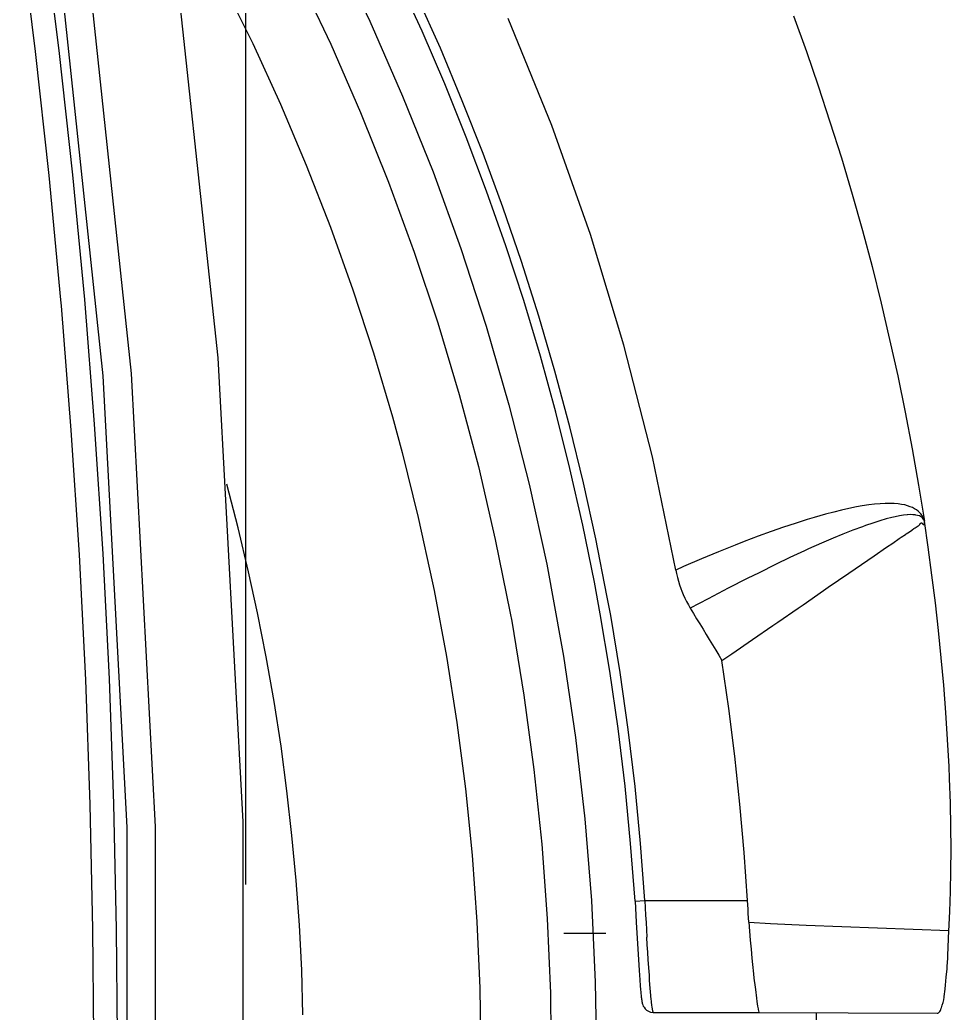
# Model space of a CAD drawing. Header units: millimetres. Extents: x -495897 to 1376592, y -28539 to 470976.
# Drawn here: x 185339 to 186410, y 210560 to 211704 of the extents above; entities that cross this region are included whole.
import ezdxf

# ---------------------------------------------------------------- set-up
doc = ezdxf.new("R2010")
doc.units = ezdxf.units.MM

msp = doc.modelspace()

# ---------------------------------------------------------------- linework, layer by layer
at = {"color": 0}
for p, q in [((185599.003, 210708.423), (185599.003, 217612.073)), ((185338.886, 211809.393), (185356.631, 211667.043)), ((185366.121, 211810.823), (185383.827, 211668.083)), ((185700.598, 211787.033), (185741.405, 211702.013)), ((185659.362, 211753.233), (185696.464, 211675.623)), ((185801.621, 211690.443), (185774.022, 211750.633)), ((185572.821, 211745.173), (185606.712, 211676.143)), ((185822.577, 211670.813), (185795.706, 211730.873)), ((186228.866, 211708.253), (186243.725, 211667.173)), ((185741.405, 211702.013), (185779.196, 211615.823)), ((185827.582, 211629.733), (185801.621, 211690.443)), ((185606.712, 211676.143), (185638.588, 211606.463)), ((185696.464, 211675.623), (185730.862, 211596.843)), ((185847.849, 211610.363), (185822.577, 211670.813)), ((185356.631, 211667.043), (185372.179, 211524.303)), ((185383.827, 211668.083), (185399.427, 211525.083)), ((186243.725, 211667.173), (186257.167, 211627.653)), ((185852.295, 211568.373), (185827.582, 211629.733)), ((186257.167, 211627.653), (186270.778, 211586.183)), ((185779.196, 211615.823), (185814.14, 211528.723)), ((185638.588, 211606.463), (185668.306, 211536.133)), ((185871.834, 211549.523), (185847.849, 211610.363)), ((185730.862, 211596.843), (185762.92, 211516.893)), ((186270.778, 211586.183), (186283.856, 211544.713)), ((185875.786, 211506.363), (185852.295, 211568.373)), ((185894.584, 211487.903), (185871.834, 211549.523)), ((186283.856, 211544.713), (186296.232, 211502.983)), ((185668.306, 211536.133), (185696.1, 211464.893)), ((185372.179, 211524.303), (185385.621, 211381.173)), ((185399.427, 211525.083), (185413.038, 211381.823)), ((185814.14, 211528.723), (185846.016, 211440.453)), ((185762.92, 211516.893), (185792.495, 211436.293)), ((185897.795, 211443.573), (185875.786, 211506.363)), ((186296.232, 211502.983), (186308.062, 211461.253)), ((185915.904, 211425.503), (185894.584, 211487.903)), ((185696.1, 211464.893), (185721.866, 211392.873)), ((186308.062, 211461.253), (186319.164, 211419.523)), ((185846.016, 211440.453), (185875.227, 211351.013)), ((185918.426, 211380.393), (185897.795, 211443.573)), ((185792.495, 211436.293), (185819.509, 211354.783)), ((185935.82, 211362.583), (185915.904, 211425.503)), ((186319.164, 211419.523), (186329.525, 211377.533)), ((185721.866, 211392.873), (185745.539, 211320.203)), ((185385.621, 211381.173), (185386.349, 211374.413)), ((185386.349, 211374.413), (185397.633, 211231.153)), ((185413.038, 211381.823), (185424.504, 211238.173)), ((185937.601, 211316.433), (185918.426, 211380.393)), ((186329.525, 211377.533), (186339.392, 211335.543)), ((185954.436, 211299.273), (185935.82, 211362.583)), ((185819.509, 211354.783), (185844.235, 211272.493)), ((185875.227, 211351.013), (185901.422, 211260.533)), ((186339.392, 211335.543), (186348.7, 211293.683)), ((185745.539, 211320.203), (185767.418, 211246.623)), ((185955.307, 211252.083), (185937.601, 211316.433)), ((185971.453, 211235.313), (185954.436, 211299.273)), ((186348.7, 211293.683), (186357.319, 211251.953)), ((185844.235, 211272.493), (185866.283, 211189.423)), ((185901.422, 211260.533), (185924.666, 211169.143)), ((185767.418, 211246.623), (185778.689, 211205.413)), ((185971.635, 211187.213), (185955.307, 211252.083)), ((186357.319, 211251.953), (186365.392, 211209.963)), ((185424.504, 211238.173), (185424.881, 211232.583)), ((185987.222, 211170.833), (185971.453, 211235.313)), ((185397.633, 211231.153), (185407.123, 211087.633)), ((185424.881, 211232.583), (185434.189, 211088.933)), ((185778.689, 211205.413), (185797.136, 211130.663)), ((186365.392, 211209.963), (186372.737, 211168.103)), ((185866.283, 211189.423), (185885.822, 211105.443)), ((185986.494, 211122.083), (185971.635, 211187.213)), ((185590.02, 211118.833), (185577.137, 211169.013)), ((185924.666, 211169.143), (185944.946, 211076.973)), ((186001.535, 211106.093), (185987.222, 211170.833)), ((186372.737, 211168.103), (186379.341, 211126.503)), ((186307.88, 211144.053), (186301.237, 211143.013)), ((186315.407, 211145.223), (186307.88, 211144.053)), ((186322.193, 211146.133), (186315.407, 211145.223)), ((186328.654, 211146.523), (186322.193, 211146.133)), ((186334.387, 211146.783), (186328.654, 211146.523)), ((186339.756, 211146.913), (186334.387, 211146.783)), ((186344.618, 211146.783), (186339.756, 211146.913)), ((186349.064, 211146.393), (186344.618, 211146.783)), ((186353.016, 211145.873), (186349.064, 211146.393)), ((186356.773, 211145.223), (186353.016, 211145.873)), ((186360.023, 211144.313), (186356.773, 211145.223)), ((186363.052, 211143.143), (186360.023, 211144.313)), ((186365.756, 211142.103), (186363.052, 211143.143)), ((186265.786, 211134.563), (186252.708, 211130.793)), ((186275.094, 211137.033), (186265.786, 211134.563)), ((186283.856, 211139.243), (186275.094, 211137.033)), ((186292.475, 211141.193), (186283.856, 211139.243)), ((186301.237, 211143.013), (186292.475, 211141.193)), ((186350.858, 211132.613), (186345.671, 211131.573)), ((186355.538, 211133.393), (186350.858, 211132.613)), ((186359.659, 211133.653), (186355.538, 211133.393)), ((186360.023, 211133.653), (186359.659, 211133.653)), ((186363.234, 211134.043), (186360.023, 211133.653)), ((186366.081, 211133.913), (186363.234, 211134.043)), ((186368.057, 211140.803), (186365.756, 211142.103)), ((186368.785, 211133.653), (186366.081, 211133.913)), ((186370.215, 211139.633), (186368.057, 211140.803)), ((186369.526, 211133.523), (186368.785, 211133.653)), ((186371.632, 211133.133), (186369.526, 211133.523)), ((186372.178, 211138.203), (186370.215, 211139.633)), ((186373.608, 211132.613), (186371.632, 211133.133)), ((186373.79, 211136.643), (186372.178, 211138.203)), ((186375.077, 211131.963), (186373.608, 211132.613)), ((186373.608, 211132.613), (186373.608, 211132.613)), ((186375.389, 211134.823), (186373.79, 211136.643)), ((186376.13, 211131.183), (186375.077, 211131.963)), ((186376.676, 211133.003), (186375.389, 211134.823)), ((186377.729, 211131.053), (186376.676, 211133.003)), ((185797.136, 211130.663), (185813.594, 211055.393)), ((185999.923, 211056.433), (185986.494, 211122.083)), ((186230.842, 211124.033), (186217.218, 211119.483)), ((186244.648, 211128.453), (186230.842, 211124.033)), ((186252.708, 211130.793), (186244.648, 211128.453)), ((186311.65, 211121.563), (186308.062, 211120.133)), ((186320.217, 211124.423), (186311.65, 211121.563)), ((186328.108, 211126.893), (186320.217, 211124.423)), ((186335.258, 211129.103), (186328.108, 211126.893)), ((186342.096, 211130.793), (186335.258, 211129.103)), ((186345.671, 211131.573), (186342.096, 211130.793)), ((186371.125, 211120.263), (186372.178, 211121.043)), ((186372.178, 211121.043), (186372.737, 211121.303)), ((186372.737, 211121.303), (186373.101, 211121.693)), ((186373.101, 211121.693), (186373.972, 211122.733)), ((186373.972, 211122.733), (186374.336, 211123.513)), ((186374.336, 211123.513), (186374.882, 211124.033)), ((186374.882, 211124.033), (186375.259, 211124.423)), ((186375.259, 211124.423), (186375.571, 211124.553)), ((186375.571, 211124.553), (186376.13, 211124.553)), ((186377.04, 211130.533), (186376.13, 211131.183)), ((186376.13, 211124.553), (186376.676, 211124.163)), ((186376.676, 211124.163), (186376.858, 211124.033)), ((186376.858, 211124.033), (186377.365, 211123.643)), ((186377.911, 211129.363), (186377.04, 211130.533)), ((186377.365, 211123.643), (186377.365, 211123.513)), ((186377.365, 211123.513), (186377.911, 211122.733)), ((186378.652, 211128.843), (186377.729, 211131.053)), ((186378.834, 211127.933), (186377.911, 211129.363)), ((186377.911, 211122.733), (186378.275, 211122.603)), ((186378.275, 211122.603), (186378.652, 211122.603)), ((186379.016, 211127.803), (186378.652, 211128.843)), ((186378.652, 211122.603), (186378.834, 211122.603)), ((186379.159, 211127.153), (186378.834, 211127.933)), ((186378.834, 211122.603), (186379.016, 211122.733)), ((186379.341, 211126.503), (186379.016, 211127.803)), ((186379.016, 211122.733), (186379.159, 211123.383)), ((186379.159, 211123.383), (186379.341, 211123.903)), ((186383.826, 211096.473), (186379.341, 211126.503)), ((186379.341, 211124.813), (186379.341, 211126.503)), ((186379.341, 211124.033), (186379.341, 211124.813)), ((186379.341, 211123.903), (186379.341, 211124.033)), ((185602.032, 211068.133), (185590.02, 211118.833)), ((186188.046, 211109.213), (186172.095, 211103.103)), ((186203.087, 211114.543), (186188.046, 211109.213)), ((186217.218, 211119.483), (186203.087, 211114.543)), ((186285.637, 211111.553), (186274.548, 211107.003)), ((186297.103, 211116.103), (186285.637, 211111.553)), ((186308.062, 211120.133), (186297.103, 211116.103)), ((186352.834, 211108.043), (186357.696, 211111.293)), ((186357.696, 211111.293), (186358.567, 211111.813)), ((186358.567, 211111.813), (186362.324, 211114.283)), ((186362.324, 211114.283), (186365.028, 211116.363)), ((186365.028, 211116.363), (186365.21, 211116.493)), ((186365.21, 211116.493), (186367.186, 211117.923)), ((186367.186, 211117.923), (186368.603, 211118.833)), ((186368.603, 211118.833), (186370.033, 211119.743)), ((186370.033, 211119.743), (186371.125, 211120.263)), ((185885.822, 211105.443), (185903.021, 211020.683)), ((186014.236, 211041.093), (186001.535, 211106.093)), ((186161.682, 211098.943), (186142.507, 211091.273)), ((186172.095, 211103.103), (186161.682, 211098.943)), ((186260.924, 211101.153), (186246.247, 211094.523)), ((186274.548, 211107.003), (186260.924, 211101.153)), ((186335.999, 211096.473), (186343.149, 211101.413)), ((186343.149, 211101.413), (186350.494, 211106.483)), ((186350.494, 211106.483), (186352.834, 211108.043)), ((185407.123, 211087.633), (185414.286, 210944.113)), ((185434.189, 211088.933), (185441.521, 210945.023)), ((186142.507, 211091.273), (186122.838, 211083.083)), ((186241.437, 211092.313), (186224.55, 211084.643)), ((186246.247, 211094.523), (186241.437, 211092.313)), ((186306.97, 211076.583), (186321.504, 211086.593)), ((186321.504, 211086.593), (186335.999, 211096.473)), ((186388.142, 211064.363), (186383.826, 211096.473)), ((185944.946, 211076.973), (185962.132, 210983.893)), ((186122.838, 211083.083), (186102.194, 211074.243)), ((186208.274, 211076.713), (186189.294, 211067.223)), ((186224.55, 211084.643), (186208.274, 211076.713)), ((186292.475, 211066.573), (186306.97, 211076.583)), ((185612.263, 211021.203), (185602.032, 211068.133)), ((186102.194, 211074.243), (186093.432, 211070.213)), ((186093.432, 211070.213), (186094.355, 211066.183)), ((186094.355, 211066.183), (186095.226, 211061.893)), ((186189.294, 211067.223), (186175.488, 211060.463)), ((186268.815, 211050.453), (186292.475, 211066.573)), ((186392.263, 211032.513), (186388.142, 211064.363)), ((185813.594, 211055.393), (185815.427, 211046.683)), ((186006.527, 211019.903), (185999.923, 211056.433)), ((186095.226, 211061.893), (186096.461, 211057.603)), ((186096.461, 211057.603), (186097.748, 211053.313)), ((186097.748, 211053.313), (186099.36, 211048.893)), ((186175.488, 211060.463), (186153.648, 211049.283)), ((185815.427, 211046.683), (185829.558, 210970.893)), ((186018.552, 211017.823), (186014.236, 211041.093)), ((186099.36, 211048.893), (186100.413, 211046.163)), ((186100.413, 211046.163), (186102.064, 211042.003)), ((186102.064, 211042.003), (186103.845, 211037.843)), ((186153.648, 211049.283), (186130.729, 211037.323)), ((186239.786, 211030.303), (186263.446, 211046.683)), ((186263.446, 211046.683), (186268.815, 211050.453)), ((186103.845, 211037.843), (186105.821, 211033.943)), ((186105.821, 211033.943), (186107.927, 211030.173)), ((186107.927, 211030.173), (186110.085, 211026.403)), ((186130.729, 211037.323), (186110.085, 211026.403)), ((186234.235, 211026.533), (186239.786, 211030.303)), ((186395.669, 211000.663), (186392.263, 211032.513)), ((185622.312, 210970.373), (185612.263, 211021.203)), ((185903.021, 211020.683), (185904.633, 211011.323)), ((186017.681, 210953.993), (186006.527, 211019.903)), ((186029.329, 210952.433), (186018.552, 211017.823)), ((186110.085, 211026.403), (186113.66, 211020.293)), ((186113.66, 211020.293), (186117.417, 211014.183)), ((186210.796, 211010.283), (186234.235, 211026.533)), ((185904.633, 211011.323), (185918.751, 210926.303)), ((186117.417, 211014.183), (186121.044, 211008.333)), ((186121.044, 211008.333), (186124.801, 211002.223)), ((186181.585, 210990.263), (186205.063, 211006.513)), ((186205.063, 211006.513), (186210.796, 211010.283)), ((186124.801, 211002.223), (186128.389, 210996.113)), ((186128.389, 210996.113), (186131.964, 210990.263)), ((186398.867, 210969.073), (186395.669, 211000.663)), ((185962.132, 210983.893), (185964.29, 210971.023)), ((186131.964, 210990.263), (186135.721, 210984.153)), ((186135.721, 210984.153), (186139.296, 210978.173)), ((186157.925, 210973.883), (186181.585, 210990.263)), ((186139.296, 210978.173), (186142.871, 210972.193)), ((186142.871, 210972.193), (186146.459, 210966.083)), ((186146.459, 210966.083), (186157.925, 210973.883)), ((185631.256, 210918.893), (185622.312, 210970.373)), ((185829.558, 210970.893), (185841.57, 210894.713)), ((185964.29, 210971.023), (185978.057, 210877.683)), ((186401.766, 210937.613), (186398.867, 210969.073)), ((186027.171, 210887.953), (186017.681, 210953.993)), ((186038.819, 210886.783), (186029.329, 210952.433)), ((185414.286, 210944.113), (185419.512, 210800.463)), ((185441.521, 210945.023), (185446.708, 210801.243)), ((186404.054, 210906.413), (186401.766, 210937.613)), ((185918.751, 210926.303), (185930.217, 210840.633)), ((185639.316, 210867.673), (185631.256, 210918.893)), ((186406.03, 210875.213), (186404.054, 210906.413)), ((185841.57, 210894.713), (185851.424, 210818.403)), ((186035.062, 210821.653), (186027.171, 210887.953)), ((186046.528, 210821.263), (186038.819, 210886.783)), ((185978.057, 210877.683), (185988.834, 210783.823)), ((186407.811, 210844.273), (186406.03, 210875.213)), ((185646.115, 210816.193), (185639.316, 210867.673)), ((185930.217, 210840.633), (185939.213, 210754.963)), ((186408.37, 210830.233), (186407.811, 210844.273)), ((186409.28, 210801.893), (186408.37, 210830.233)), ((185651.848, 210764.713), (185646.115, 210816.193)), ((185851.424, 210818.403), (185859.133, 210741.963)), ((186041.484, 210755.483), (186035.062, 210821.653)), ((186052.937, 210755.743), (186046.528, 210821.263)), ((185419.512, 210800.463), (185422.541, 210657.021)), ((185446.708, 210801.243), (185449.776, 210657.151)), ((186409.787, 210774.853), (186409.28, 210801.893)), ((185988.834, 210783.823), (185996.348, 210689.95)), ((186410.151, 210749.113), (186409.787, 210774.853)), ((185656.697, 210713.103), (185651.848, 210764.713)), ((185939.213, 210754.963), (185945.44, 210669.176)), ((186046.528, 210689.261), (186041.484, 210755.483)), ((186057.799, 210689.95), (186052.937, 210755.743)), ((186409.969, 210724.283), (186410.151, 210749.113)), ((185859.133, 210741.963), (185864.684, 210665.406)), ((186409.462, 210700.363), (186409.969, 210724.283)), ((185660.467, 210661.467), (185656.697, 210713.103)), ((186408.552, 210677.249), (186409.462, 210700.363)), ((185996.348, 210689.95), (186000.794, 210595.934)), ((186046.528, 210689.261), (186057.799, 210689.95)), ((186046.528, 210689.261), (186047.945, 210665.224)), ((186057.799, 210689.95), (186076.428, 210689.95)), ((186076.428, 210689.95), (186136.085, 210689.95)), ((186136.085, 210689.95), (186146.082, 210689.95)), ((186146.082, 210689.95), (186175.852, 210689.95)), ((186407.499, 210654.863), (186408.552, 210677.249)), ((185864.684, 210665.406), (185868.077, 210588.914)), ((185945.44, 210669.176), (185949.21, 210583.363)), ((186047.945, 210665.224), (186051.338, 210609.506)), ((186177.269, 210664.86), (186202.541, 210663.625)), ((186177.269, 210664.86), (186178.192, 210654.863)), ((185422.541, 210657.021), (185423.633, 210513.514)), ((185449.776, 210657.151), (185450.829, 210513.514)), ((185663.119, 210609.87), (185660.467, 210661.467)), ((186013.001, 210651.977), (185964.797, 210651.977)), ((186178.192, 210654.863), (186179.063, 210644.45)), ((186407.122, 210645.88), (186407.499, 210655.552)), ((186060.646, 210639.081), (186060.282, 210647.661)), ((186179.063, 210644.45), (186180.168, 210634.089)), ((186406.758, 210636.195), (186407.122, 210645.88)), ((186061.192, 210630.332), (186060.646, 210639.081)), ((186061.751, 210621.518), (186061.192, 210630.332)), ((186180.168, 210634.089), (186181.039, 210623.676)), ((186406.394, 210626.523), (186406.758, 210636.195)), ((186062.258, 210612.951), (186061.751, 210621.518)), ((186181.039, 210623.676), (186181.767, 210616.162)), ((186405.705, 210614.186), (186406.212, 210623.676)), ((186406.212, 210623.676), (186406.394, 210626.523)), ((185664.549, 210558.286), (185663.119, 210609.87)), ((186051.338, 210609.506), (186052.066, 210598.586)), ((186062.44, 210612.574), (186062.258, 210612.951)), ((186062.986, 210603.955), (186062.44, 210612.574)), ((186181.767, 210616.162), (186182.82, 210605.567)), ((186404.6, 210601.797), (186405.523, 210611.482)), ((186405.523, 210611.482), (186405.705, 210614.186)), ((186000.794, 210595.934), (186002.081, 210502.243)), ((186052.066, 210598.586), (186052.573, 210591.8)), ((186063.35, 210597.715), (186062.986, 210603.955)), ((186064.039, 210588.914), (186063.35, 210597.715)), ((186182.82, 210605.567), (186183.366, 210600.562)), ((186183.366, 210600.562), (186184.614, 210590.201)), ((186403.729, 210592.671), (186404.6, 210601.797)), ((185868.077, 210588.914), (185869.13, 210512.604)), ((185949.21, 210583.363), (185950.12, 210497.745)), ((186052.573, 210591.8), (186052.755, 210587.679)), ((186052.755, 210587.679), (186053.132, 210584.286)), ((186053.132, 210584.286), (186053.314, 210582.635)), ((186064.403, 210584.793), (186064.039, 210588.914)), ((186065.144, 210576.213), (186064.403, 210584.793)), ((186184.614, 210590.201), (186184.978, 210587.497)), ((186184.978, 210587.497), (186186.083, 210577.63)), ((186402.637, 210582.817), (186402.819, 210584.286)), ((186402.819, 210584.286), (186403.729, 210592.671)), ((186053.314, 210582.635), (186053.496, 210581.205)), ((186053.496, 210581.205), (186053.678, 210579.788)), ((186053.678, 210579.788), (186053.678, 210578.553)), ((186053.678, 210578.553), (186053.86, 210577.448)), ((186053.86, 210577.448), (186054.042, 210576.395)), ((186054.042, 210576.395), (186054.224, 210575.29)), ((186054.224, 210575.29), (186054.367, 210574.419)), ((186054.367, 210574.419), (186054.367, 210573.509)), ((186054.367, 210573.509), (186054.549, 210572.82)), ((186054.549, 210572.82), (186054.731, 210571.715)), ((186054.731, 210571.715), (186055.095, 210570.844)), ((186065.326, 210574.601), (186065.144, 210576.213)), ((186065.508, 210573.002), (186065.326, 210574.601)), ((186065.833, 210569.557), (186065.508, 210573.002)), ((186186.083, 210577.63), (186186.577, 210573.691)), ((186186.577, 210573.691), (186187.5, 210568.504)), ((186399.972, 210569.557), (186400.843, 210572.638)), ((186400.843, 210572.638), (186401.584, 210575.667)), ((186401.584, 210575.667), (186402.078, 210578.878)), ((186402.078, 210578.878), (186402.637, 210582.817)), ((186055.095, 210570.844), (186055.459, 210569.739)), ((186055.459, 210569.739), (186056.018, 210568.504)), ((186056.018, 210568.504), (186056.889, 210567.087)), ((186056.889, 210567.087), (186058.124, 210565.436)), ((186058.124, 210565.436), (186059.775, 210563.824)), ((186059.775, 210563.824), (186061.933, 210562.589)), ((186061.933, 210562.589), (186064.403, 210561.536)), ((186064.403, 210561.536), (186067.302, 210560.99)), ((186066.197, 210567.087), (186065.833, 210569.557)), ((186066.561, 210565.111), (186066.197, 210567.087)), ((186067.12, 210562.589), (186066.561, 210565.111)), ((186067.12, 210562.225), (186067.12, 210562.589)), ((186067.302, 210561.679), (186067.12, 210562.225)), ((186067.484, 210561.354), (186067.302, 210561.679)), ((186067.302, 210560.99), (186067.991, 210560.99)), ((186067.666, 210561.172), (186067.484, 210561.354)), ((186067.796, 210560.99), (186067.666, 210561.172)), ((186067.796, 210560.99), (186189.294, 210560.99)), ((186178.192, 210560.613), (186067.796, 210560.99)), ((186067.796, 210560.99), (186067.796, 210560.99)), ((186187.5, 210568.504), (186188.046, 210565.293)), ((186188.046, 210565.293), (186188.189, 210564.565)), ((186188.189, 210564.565), (186188.553, 210562.953)), ((186188.553, 210562.953), (186188.917, 210561.536)), ((186188.917, 210561.536), (186189.099, 210561.354)), ((186189.099, 210561.354), (186189.294, 210561.172)), ((186189.294, 210561.172), (186189.294, 210560.99)), ((186189.294, 210560.99), (186394.239, 210560.431)), ((186255.555, 210484.303), (186255.191, 210560.431)), ((186394.239, 210560.431), (186394.928, 210560.431)), ((186394.928, 210560.431), (186395.474, 210560.613)), ((186395.474, 210560.613), (186396.033, 210560.99)), ((186396.033, 210560.99), (186396.54, 210561.536)), ((186396.54, 210561.536), (186397.086, 210562.225)), ((186397.086, 210562.225), (186397.814, 210563.33)), ((186397.814, 210563.33), (186398.321, 210564.565)), ((186398.321, 210564.565), (186398.867, 210566.164)), ((186398.867, 210566.164), (186399.062, 210566.346)), ((186399.062, 210566.346), (186399.972, 210569.557))]:
    msp.add_line(p, q, dxfattribs=at)
for points in [[(185509.446, 211846.833), (185566.698, 211314.613), (185595.324, 210780.573), (185595.324, 210246.026), (185566.698, 209712.025), (185509.446, 209179.792)], [(185379.381, 211812.513), (185434.41, 211293.943), (185461.931, 210773.813), (185461.931, 210253.007), (185434.41, 209732.786), (185379.381, 209214.177)], [(185411.621, 211816.803), (185466.832, 211296.543), (185494.431, 210774.593), (185494.431, 210252.071), (185466.832, 209730.134), (185411.621, 209209.874)], [(186093.432, 211070.213), (186066.587, 211200.603), (186033.801, 211329.303), (185995.165, 211456.573), (185950.757, 211581.763), (185900.681, 211705.003)], [(186175.852, 210689.95), (186172.017, 210745.343), (186167.194, 210800.723), (186161.331, 210855.973), (186154.415, 210911.093), (186146.459, 210966.083)], [(186057.799, 210689.95), (186058.241, 210681.552), (186058.722, 210673.128), (186059.229, 210664.652), (186059.749, 210656.163), (186060.282, 210647.661)], [(186177.269, 210664.86), (186177.035, 210669.852), (186176.775, 210674.896), (186176.489, 210679.953), (186176.177, 210684.984), (186175.852, 210689.95)], [(186202.541, 210663.625), (186243.491, 210661.753), (186284.441, 210660.011), (186325.43, 210658.399), (186366.432, 210656.917), (186407.499, 210655.552)]]:
    msp.add_lwpolyline(points, dxfattribs=at)

doc.saveas('drawing.dxf')
